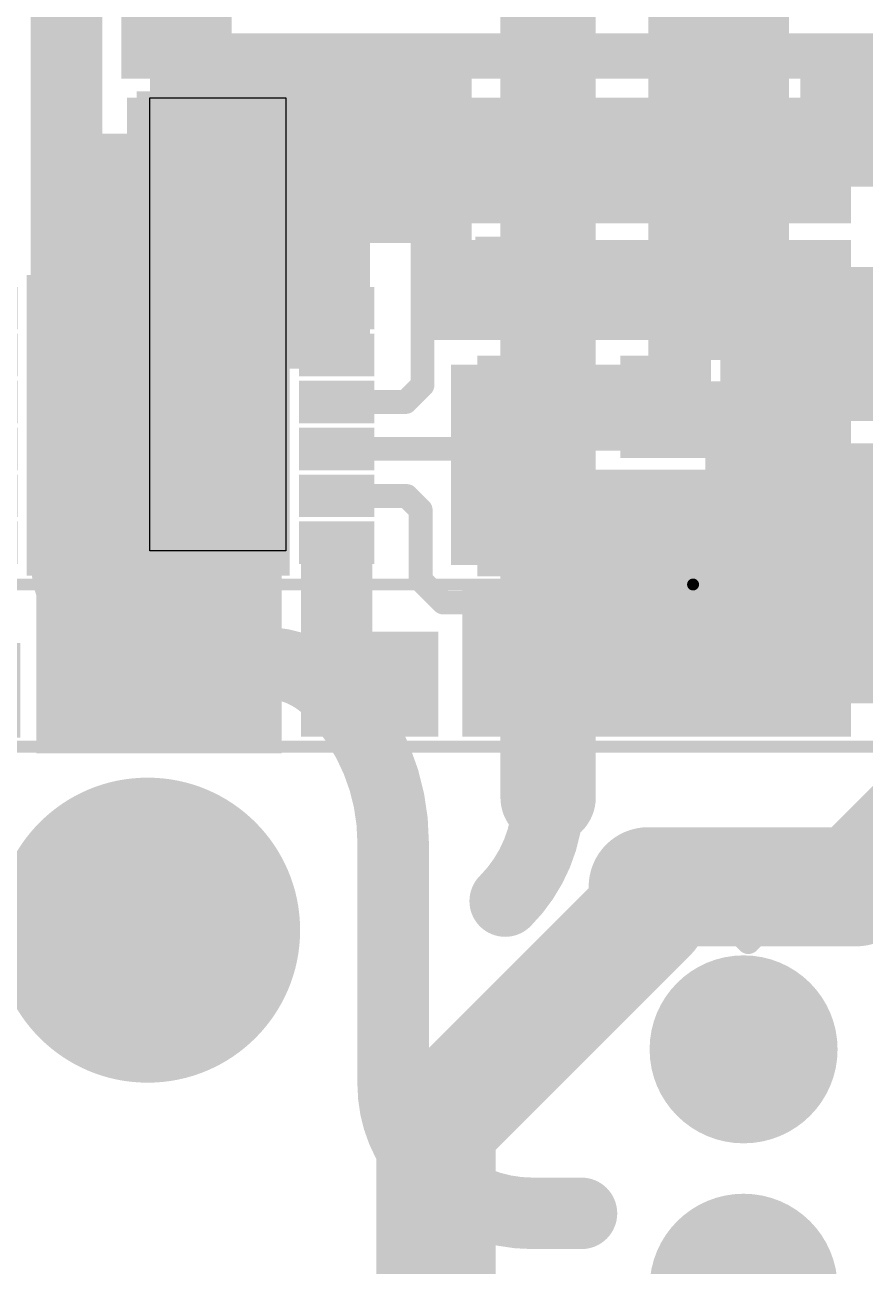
# Model space of a CAD drawing. Header units: millimetres. Extents: x -1.41 to 1.41, y -0.13 to 2.68.
# Drawn here: x -0.792 to -0.439, y 1.676 to 2.197 of the extents above; entities that cross this region are included whole.
import ezdxf

# ---------------------------------------------------------------- set-up
doc = ezdxf.new("R2010")
doc.units = ezdxf.units.MM
doc.header["$MEASUREMENT"] = 0
for name, color, linetype in [('BottomLayer', 5, 'Continuous'), ('BottomPaste', 16, 'Continuous'), ('BottomSolder', 6, 'Continuous'), ('Mechanical2', 216, 'Continuous'), ('MultiLayer', 9, 'Continuous'), ('PadHoleLayer', 156, 'Continuous'), ('TopLayer', 1, 'Continuous'), ('TopOverlay', 2, 'Continuous'), ('TopPaste', 8, 'Continuous'), ('TopSolder', 216, 'Continuous'), ('ViaHoleLayer', 16, 'Continuous')]:
    doc.layers.add(name, color=color, linetype=linetype)

# ---------------------------------------------------------------- blocks, each defined once
blk = doc.blocks.new('RES0603_B_28')
at = {"layer": 'BottomLayer'}
for points in [[(-0.045, -0.0175), (-0.045, 0.0175), (-0.015, 0.0175), (-0.015, -0.0175)], [(0.015, -0.0175), (0.015, 0.0175), (0.045, 0.0175), (0.045, -0.0175)]]:
    blk.add_hatch(color=5, dxfattribs=at).paths.add_polyline_path(points)
at = {"layer": 'BottomPaste'}
for points in [[(-0.045, -0.0175), (-0.045, 0.0175), (-0.015, 0.0175), (-0.015, -0.0175)], [(0.015, -0.0175), (0.015, 0.0175), (0.045, 0.0175), (0.045, -0.0175)]]:
    blk.add_hatch(color=16, dxfattribs=at).paths.add_polyline_path(points)
at = {"layer": 'BottomSolder'}
for points in [[(-0.049, -0.0215), (-0.049, 0.0215), (-0.011, 0.0215), (-0.011, -0.0215)], [(0.011, -0.0215), (0.011, 0.0215), (0.049, 0.0215), (0.049, -0.0215)]]:
    blk.add_hatch(color=6, dxfattribs=at).paths.add_polyline_path(points)
blk = doc.blocks.new('0855115001_43')
at = {"layer": 'BottomLayer'}
h = blk.add_hatch(color=5, dxfattribs=at)
edge = h.paths.add_edge_path()
edge.add_arc((-0.175, 0.075), 0.03543, 0, 360)
h = blk.add_hatch(color=5, dxfattribs=at)
edge = h.paths.add_edge_path()
edge.add_arc((-0.075, 0.075), 0.03543, 0, 360)
at = {"layer": 'BottomSolder'}
h = blk.add_hatch(color=6, dxfattribs=at)
edge = h.paths.add_edge_path()
edge.add_arc((-0.175, 0.075), 0.03943, 0, 360)
h = blk.add_hatch(color=6, dxfattribs=at)
edge = h.paths.add_edge_path()
edge.add_arc((-0.075, 0.075), 0.03943, 0, 360)
h = blk.add_hatch(color=6, dxfattribs=at)
edge = h.paths.add_edge_path()
edge.add_arc((-0.225, -0.175), 0.004, 0, 360)
at = {"layer": 'MultiLayer'}
h = blk.add_hatch(color=9, dxfattribs=at)
edge = h.paths.add_edge_path()
edge.add_arc((-0.175, 0.075), 0.03543, 0, 360)
h = blk.add_hatch(color=9, dxfattribs=at)
edge = h.paths.add_edge_path()
edge.add_arc((-0.075, 0.075), 0.03543, 0, 360)
at = {"layer": 'PadHoleLayer'}
h = blk.add_hatch(color=156, dxfattribs=at)
edge = h.paths.add_edge_path()
edge.add_arc((-0.175, 0.075), 0.01969, 0, 360)
h = blk.add_hatch(color=156, dxfattribs=at)
edge = h.paths.add_edge_path()
edge.add_arc((-0.075, 0.075), 0.01969, 0, 360)
h = blk.add_hatch(color=156, dxfattribs=at)
edge = h.paths.add_edge_path()
edge.add_arc((-0.225, -0.175), 0.06398, 0, 360)
at = {"layer": 'TopLayer'}
h = blk.add_hatch(color=1, dxfattribs=at)
edge = h.paths.add_edge_path()
edge.add_arc((-0.175, 0.075), 0.03543, 0, 360)
h = blk.add_hatch(color=1, dxfattribs=at)
edge = h.paths.add_edge_path()
edge.add_arc((-0.075, 0.075), 0.03543, 0, 360)
at = {"layer": 'TopSolder'}
h = blk.add_hatch(color=216, dxfattribs=at)
edge = h.paths.add_edge_path()
edge.add_arc((-0.175, 0.075), 0.03943, 0, 360)
h = blk.add_hatch(color=216, dxfattribs=at)
edge = h.paths.add_edge_path()
edge.add_arc((-0.075, 0.075), 0.03943, 0, 360)
h = blk.add_hatch(color=216, dxfattribs=at)
edge = h.paths.add_edge_path()
edge.add_arc((-0.225, -0.175), 0.004, 0, 360)
at = {"layer": 'TopOverlay'}
for points, const_width in [([(-0.302, -0.372), (-0.302, 0.225)], 0.005), ([(-0.22, 0.077), (-0.232, 0.089)], 0.01), ([(-0.232, 0.065), (-0.232, 0.089)], 0.01), ([(-0.232, 0.065), (-0.22, 0.077)], 0.01)]:
    blk.add_lwpolyline(points, dxfattribs=dict(at, const_width=const_width))
at = {"layer": 'TopOverlay', "const_width": 0.005}
for points in [[(-0.2345, 0.089, 1), (-0.2295, 0.089, 1)], [(-0.2345, 0.089, 1), (-0.2295, 0.089, 1)], [(-0.2225, 0.077, 1), (-0.2175, 0.077, 1)], [(-0.2225, 0.077, 1), (-0.2175, 0.077, 1)], [(-0.2345, 0.065, 1), (-0.2295, 0.065, 1)], [(-0.2345, 0.065, 1), (-0.2295, 0.065, 1)]]:
    blk.add_lwpolyline(points, format="xyb", close=True, dxfattribs=at)
blk = doc.blocks.new('CAP_0402_B_83')
at = {"layer": 'BottomLayer'}
for points in [[(-0.0095, 0.0125), (-0.0095, -0.0125), (-0.0275, -0.0125), (-0.0275, 0.0125)], [(0.0275, 0.0125), (0.0275, -0.0125), (0.0095, -0.0125), (0.0095, 0.0125)]]:
    blk.add_hatch(color=5, dxfattribs=at).paths.add_polyline_path(points)
at = {"layer": 'BottomPaste'}
for points in [[(-0.0095, 0.0125), (-0.0095, -0.0125), (-0.0275, -0.0125), (-0.0275, 0.0125)], [(0.0275, 0.0125), (0.0275, -0.0125), (0.0095, -0.0125), (0.0095, 0.0125)]]:
    blk.add_hatch(color=16, dxfattribs=at).paths.add_polyline_path(points)
at = {"layer": 'BottomSolder'}
for points in [[(-0.00714, 0.01486), (-0.00714, -0.01486), (-0.02986, -0.01486), (-0.02986, 0.01486)], [(0.02986, 0.01486), (0.02986, -0.01486), (0.00714, -0.01486), (0.00714, 0.01486)]]:
    blk.add_hatch(color=6, dxfattribs=at).paths.add_polyline_path(points)
blk = doc.blocks.new('CAP_0603_B_84')
at = {"layer": 'BottomLayer'}
for points in [[(-0.045, -0.0175), (-0.045, 0.0175), (-0.015, 0.0175), (-0.015, -0.0175)], [(0.015, -0.0175), (0.015, 0.0175), (0.045, 0.0175), (0.045, -0.0175)]]:
    blk.add_hatch(color=5, dxfattribs=at).paths.add_polyline_path(points)
at = {"layer": 'BottomPaste'}
for points in [[(-0.045, -0.0175), (-0.045, 0.0175), (-0.015, 0.0175), (-0.015, -0.0175)], [(0.015, -0.0175), (0.015, 0.0175), (0.045, 0.0175), (0.045, -0.0175)]]:
    blk.add_hatch(color=16, dxfattribs=at).paths.add_polyline_path(points)
at = {"layer": 'BottomSolder'}
for points in [[(-0.04736, -0.01986), (-0.04736, 0.01986), (-0.01264, 0.01986), (-0.01264, -0.01986)], [(0.01264, -0.01986), (0.01264, 0.01986), (0.04736, 0.01986), (0.04736, -0.01986)]]:
    blk.add_hatch(color=6, dxfattribs=at).paths.add_polyline_path(points)
blk = doc.blocks.new('CAP_0603_B_85')
at = {"layer": 'BottomLayer'}
for points in [[(-0.045, -0.0175), (-0.045, 0.0175), (-0.015, 0.0175), (-0.015, -0.0175)], [(0.015, -0.0175), (0.015, 0.0175), (0.045, 0.0175), (0.045, -0.0175)]]:
    blk.add_hatch(color=5, dxfattribs=at).paths.add_polyline_path(points)
at = {"layer": 'BottomPaste'}
for points in [[(-0.045, -0.0175), (-0.045, 0.0175), (-0.015, 0.0175), (-0.015, -0.0175)], [(0.015, -0.0175), (0.015, 0.0175), (0.045, 0.0175), (0.045, -0.0175)]]:
    blk.add_hatch(color=16, dxfattribs=at).paths.add_polyline_path(points)
at = {"layer": 'BottomSolder'}
for points in [[(-0.04736, -0.01986), (-0.04736, 0.01986), (-0.01264, 0.01986), (-0.01264, -0.01986)], [(0.01264, -0.01986), (0.01264, 0.01986), (0.04736, 0.01986), (0.04736, -0.01986)]]:
    blk.add_hatch(color=6, dxfattribs=at).paths.add_polyline_path(points)
blk = doc.blocks.new('CAP_0603_B_86')
at = {"layer": 'BottomLayer'}
for points in [[(-0.045, -0.0175), (-0.045, 0.0175), (-0.015, 0.0175), (-0.015, -0.0175)], [(0.015, -0.0175), (0.015, 0.0175), (0.045, 0.0175), (0.045, -0.0175)]]:
    blk.add_hatch(color=5, dxfattribs=at).paths.add_polyline_path(points)
at = {"layer": 'BottomPaste'}
for points in [[(-0.045, -0.0175), (-0.045, 0.0175), (-0.015, 0.0175), (-0.015, -0.0175)], [(0.015, -0.0175), (0.015, 0.0175), (0.045, 0.0175), (0.045, -0.0175)]]:
    blk.add_hatch(color=16, dxfattribs=at).paths.add_polyline_path(points)
at = {"layer": 'BottomSolder'}
for points in [[(-0.04736, -0.01986), (-0.04736, 0.01986), (-0.01264, 0.01986), (-0.01264, -0.01986)], [(0.01264, -0.01986), (0.01264, 0.01986), (0.04736, 0.01986), (0.04736, -0.01986)]]:
    blk.add_hatch(color=6, dxfattribs=at).paths.add_polyline_path(points)
blk = doc.blocks.new('CAP_0603_B_87')
at = {"layer": 'BottomLayer'}
for points in [[(-0.045, -0.0175), (-0.045, 0.0175), (-0.015, 0.0175), (-0.015, -0.0175)], [(0.015, -0.0175), (0.015, 0.0175), (0.045, 0.0175), (0.045, -0.0175)]]:
    blk.add_hatch(color=5, dxfattribs=at).paths.add_polyline_path(points)
at = {"layer": 'BottomPaste'}
for points in [[(-0.045, -0.0175), (-0.045, 0.0175), (-0.015, 0.0175), (-0.015, -0.0175)], [(0.015, -0.0175), (0.015, 0.0175), (0.045, 0.0175), (0.045, -0.0175)]]:
    blk.add_hatch(color=16, dxfattribs=at).paths.add_polyline_path(points)
at = {"layer": 'BottomSolder'}
for points in [[(-0.04736, -0.01986), (-0.04736, 0.01986), (-0.01264, 0.01986), (-0.01264, -0.01986)], [(0.01264, -0.01986), (0.01264, 0.01986), (0.04736, 0.01986), (0.04736, -0.01986)]]:
    blk.add_hatch(color=6, dxfattribs=at).paths.add_polyline_path(points)
blk = doc.blocks.new('CAP_0603_B_106')
at = {"layer": 'BottomLayer'}
for points in [[(-0.045, -0.0175), (-0.045, 0.0175), (-0.015, 0.0175), (-0.015, -0.0175)], [(0.015, -0.0175), (0.015, 0.0175), (0.045, 0.0175), (0.045, -0.0175)]]:
    blk.add_hatch(color=5, dxfattribs=at).paths.add_polyline_path(points)
at = {"layer": 'BottomPaste'}
for points in [[(-0.045, -0.0175), (-0.045, 0.0175), (-0.015, 0.0175), (-0.015, -0.0175)], [(0.015, -0.0175), (0.015, 0.0175), (0.045, 0.0175), (0.045, -0.0175)]]:
    blk.add_hatch(color=16, dxfattribs=at).paths.add_polyline_path(points)
at = {"layer": 'BottomSolder'}
for points in [[(-0.04736, -0.01986), (-0.04736, 0.01986), (-0.01264, 0.01986), (-0.01264, -0.01986)], [(0.01264, -0.01986), (0.01264, 0.01986), (0.04736, 0.01986), (0.04736, -0.01986)]]:
    blk.add_hatch(color=6, dxfattribs=at).paths.add_polyline_path(points)
blk = doc.blocks.new('RES0603_B_148')
at = {"layer": 'BottomLayer'}
for points in [[(-0.045, -0.0175), (-0.045, 0.0175), (-0.015, 0.0175), (-0.015, -0.0175)], [(0.015, -0.0175), (0.015, 0.0175), (0.045, 0.0175), (0.045, -0.0175)]]:
    blk.add_hatch(color=5, dxfattribs=at).paths.add_polyline_path(points)
at = {"layer": 'BottomPaste'}
for points in [[(-0.045, -0.0175), (-0.045, 0.0175), (-0.015, 0.0175), (-0.015, -0.0175)], [(0.015, -0.0175), (0.015, 0.0175), (0.045, 0.0175), (0.045, -0.0175)]]:
    blk.add_hatch(color=16, dxfattribs=at).paths.add_polyline_path(points)
at = {"layer": 'BottomSolder'}
for points in [[(-0.049, -0.0215), (-0.049, 0.0215), (-0.011, 0.0215), (-0.011, -0.0215)], [(0.011, -0.0215), (0.011, 0.0215), (0.049, 0.0215), (0.049, -0.0215)]]:
    blk.add_hatch(color=6, dxfattribs=at).paths.add_polyline_path(points)
blk = doc.blocks.new('RES0603_B_149')
at = {"layer": 'BottomLayer'}
for points in [[(-0.045, -0.0175), (-0.045, 0.0175), (-0.015, 0.0175), (-0.015, -0.0175)], [(0.015, -0.0175), (0.015, 0.0175), (0.045, 0.0175), (0.045, -0.0175)]]:
    blk.add_hatch(color=5, dxfattribs=at).paths.add_polyline_path(points)
at = {"layer": 'BottomPaste'}
for points in [[(-0.045, -0.0175), (-0.045, 0.0175), (-0.015, 0.0175), (-0.015, -0.0175)], [(0.015, -0.0175), (0.015, 0.0175), (0.045, 0.0175), (0.045, -0.0175)]]:
    blk.add_hatch(color=16, dxfattribs=at).paths.add_polyline_path(points)
at = {"layer": 'BottomSolder'}
for points in [[(-0.049, -0.0215), (-0.049, 0.0215), (-0.011, 0.0215), (-0.011, -0.0215)], [(0.011, -0.0215), (0.011, 0.0215), (0.049, 0.0215), (0.049, -0.0215)]]:
    blk.add_hatch(color=6, dxfattribs=at).paths.add_polyline_path(points)
blk = doc.blocks.new('750314597_159')
at = {"layer": 'TopLayer'}
for points in [[(-0.25512, 0.12146), (-0.20394, 0.12146), (-0.20394, 0.07539), (-0.25512, 0.07539)], [(0.20394, 0.12146), (0.25512, 0.12146), (0.25512, 0.07539), (0.20394, 0.07539)], [(-0.25512, 0.02303), (-0.20394, 0.02303), (-0.20394, -0.02303), (-0.25512, -0.02303)], [(0.20394, 0.02303), (0.25512, 0.02303), (0.25512, -0.02303), (0.20394, -0.02303)], [(-0.25512, -0.07539), (-0.20394, -0.07539), (-0.20394, -0.12146), (-0.25512, -0.12146)], [(0.20394, -0.07539), (0.25512, -0.07539), (0.25512, -0.12146), (0.20394, -0.12146)]]:
    blk.add_hatch(color=1, dxfattribs=at).paths.add_polyline_path(points)
at = {"layer": 'TopPaste'}
for points in [[(-0.25512, 0.12146), (-0.20394, 0.12146), (-0.20394, 0.07539), (-0.25512, 0.07539)], [(0.20394, 0.12146), (0.25512, 0.12146), (0.25512, 0.07539), (0.20394, 0.07539)], [(-0.25512, 0.02303), (-0.20394, 0.02303), (-0.20394, -0.02303), (-0.25512, -0.02303)], [(0.20394, 0.02303), (0.25512, 0.02303), (0.25512, -0.02303), (0.20394, -0.02303)], [(-0.25512, -0.07539), (-0.20394, -0.07539), (-0.20394, -0.12146), (-0.25512, -0.12146)], [(0.20394, -0.07539), (0.25512, -0.07539), (0.25512, -0.12146), (0.20394, -0.12146)]]:
    blk.add_hatch(color=8, dxfattribs=at).paths.add_polyline_path(points)
at = {"layer": 'TopSolder'}
for points in [[(-0.25912, 0.12546), (-0.19994, 0.12546), (-0.19994, 0.07139), (-0.25912, 0.07139)], [(0.19994, 0.12546), (0.25912, 0.12546), (0.25912, 0.07139), (0.19994, 0.07139)], [(-0.25912, 0.02703), (-0.19994, 0.02703), (-0.19994, -0.02703), (-0.25912, -0.02703)], [(0.19994, 0.02703), (0.25912, 0.02703), (0.25912, -0.02703), (0.19994, -0.02703)], [(-0.25912, -0.07139), (-0.19994, -0.07139), (-0.19994, -0.12546), (-0.25912, -0.12546)], [(0.19994, -0.07139), (0.25912, -0.07139), (0.25912, -0.12546), (0.19994, -0.12546)]]:
    blk.add_hatch(color=216, dxfattribs=at).paths.add_polyline_path(points)
at = {"layer": 'TopOverlay', "const_width": 0.005}
for points in [[(0.163, 0.194), (-0.155, 0.194)], [(0.163, -0.194), (-0.155, -0.194)]]:
    blk.add_lwpolyline(points, dxfattribs=at)
at = {"layer": 'TopOverlay'}
for points, const_width in [([(-0.15625, 0.194, 1), (-0.15375, 0.194, 1)], 0.0025), ([(0.16175, 0.194, 1), (0.16425, 0.194, 1)], 0.0025), ([(0.228, 0.138, 1), (0.218, 0.138, 1)], 0.01), ([(0.2155, 0.138, 1), (0.2205, 0.138, 1)], 0.005), ([(0.2255, 0.138, 1), (0.2305, 0.138, 1)], 0.005), ([(-0.15625, -0.194, 1), (-0.15375, -0.194, 1)], 0.0025), ([(0.16175, -0.194, 1), (0.16425, -0.194, 1)], 0.0025)]:
    blk.add_lwpolyline(points, format="xyb", close=True, dxfattribs=dict(at, const_width=const_width))
blk = doc.blocks.new('LM5160ADNTR_B_160')
at = {"layer": 'BottomLayer'}
for points in [[(-0.05118, 0.05906), (0.05118, 0.05906), (0.05118, -0.05906), (-0.05118, -0.05906)], [(-0.08661, 0.05413), (-0.06299, 0.05413), (-0.06299, 0.04429), (-0.08661, 0.04429)], [(0.06299, 0.05413), (0.08661, 0.05413), (0.08661, 0.04429), (0.06299, 0.04429)], [(-0.08661, 0.03445), (-0.06299, 0.03445), (-0.06299, 0.02461), (-0.08661, 0.02461)], [(0.06299, 0.03445), (0.08661, 0.03445), (0.08661, 0.02461), (0.06299, 0.02461)], [(-0.08661, 0.01476), (-0.06299, 0.01476), (-0.06299, 0.00492), (-0.08661, 0.00492)], [(0.06299, 0.01476), (0.08661, 0.01476), (0.08661, 0.00492), (0.06299, 0.00492)], [(-0.08661, -0.00492), (-0.06299, -0.00492), (-0.06299, -0.01476), (-0.08661, -0.01476)], [(0.06299, -0.00492), (0.08661, -0.00492), (0.08661, -0.01476), (0.06299, -0.01476)], [(-0.08661, -0.02461), (-0.06299, -0.02461), (-0.06299, -0.03445), (-0.08661, -0.03445)], [(0.06299, -0.02461), (0.08661, -0.02461), (0.08661, -0.03445), (0.06299, -0.03445)], [(-0.08661, -0.04429), (-0.06299, -0.04429), (-0.06299, -0.05413), (-0.08661, -0.05413)], [(0.06299, -0.04429), (0.08661, -0.04429), (0.08661, -0.05413), (0.06299, -0.05413)]]:
    blk.add_hatch(color=5, dxfattribs=at).paths.add_polyline_path(points)
at = {"layer": 'BottomPaste'}
for points in [[(-0.05118, 0.05906), (0.05118, 0.05906), (0.05118, -0.05906), (-0.05118, -0.05906)], [(-0.08661, 0.05413), (-0.06299, 0.05413), (-0.06299, 0.04429), (-0.08661, 0.04429)], [(0.06299, 0.05413), (0.08661, 0.05413), (0.08661, 0.04429), (0.06299, 0.04429)], [(-0.08661, 0.03445), (-0.06299, 0.03445), (-0.06299, 0.02461), (-0.08661, 0.02461)], [(0.06299, 0.03445), (0.08661, 0.03445), (0.08661, 0.02461), (0.06299, 0.02461)], [(-0.08661, 0.01476), (-0.06299, 0.01476), (-0.06299, 0.00492), (-0.08661, 0.00492)], [(0.06299, 0.01476), (0.08661, 0.01476), (0.08661, 0.00492), (0.06299, 0.00492)], [(-0.08661, -0.00492), (-0.06299, -0.00492), (-0.06299, -0.01476), (-0.08661, -0.01476)], [(0.06299, -0.00492), (0.08661, -0.00492), (0.08661, -0.01476), (0.06299, -0.01476)], [(-0.08661, -0.02461), (-0.06299, -0.02461), (-0.06299, -0.03445), (-0.08661, -0.03445)], [(0.06299, -0.02461), (0.08661, -0.02461), (0.08661, -0.03445), (0.06299, -0.03445)], [(-0.08661, -0.04429), (-0.06299, -0.04429), (-0.06299, -0.05413), (-0.08661, -0.05413)], [(0.06299, -0.04429), (0.08661, -0.04429), (0.08661, -0.05413), (0.06299, -0.05413)]]:
    blk.add_hatch(color=16, dxfattribs=at).paths.add_polyline_path(points)
at = {"layer": 'BottomSolder'}
for points in [[(-0.05518, 0.06306), (0.05518, 0.06306), (0.05518, -0.06306), (-0.05518, -0.06306)], [(-0.09061, 0.05813), (-0.05899, 0.05813), (-0.05899, 0.04029), (-0.09061, 0.04029)], [(0.05899, 0.05813), (0.09061, 0.05813), (0.09061, 0.04029), (0.05899, 0.04029)], [(-0.09061, 0.03845), (-0.05899, 0.03845), (-0.05899, 0.02061), (-0.09061, 0.02061)], [(0.05899, 0.03845), (0.09061, 0.03845), (0.09061, 0.02061), (0.05899, 0.02061)], [(-0.09061, 0.01876), (-0.05899, 0.01876), (-0.05899, 0.00092), (-0.09061, 0.00092)], [(0.05899, 0.01876), (0.09061, 0.01876), (0.09061, 0.00092), (0.05899, 0.00092)], [(-0.09061, -0.00092), (-0.05899, -0.00092), (-0.05899, -0.01876), (-0.09061, -0.01876)], [(0.05899, -0.00092), (0.09061, -0.00092), (0.09061, -0.01876), (0.05899, -0.01876)], [(-0.09061, -0.02061), (-0.05899, -0.02061), (-0.05899, -0.03845), (-0.09061, -0.03845)], [(0.05899, -0.02061), (0.09061, -0.02061), (0.09061, -0.03845), (0.05899, -0.03845)], [(-0.09061, -0.04029), (-0.05899, -0.04029), (-0.05899, -0.05813), (-0.09061, -0.05813)], [(0.05899, -0.04029), (0.09061, -0.04029), (0.09061, -0.05813), (0.05899, -0.05813)]]:
    blk.add_hatch(color=6, dxfattribs=at).paths.add_polyline_path(points)

msp = doc.modelspace()

# ---------------------------------------------------------------- hatches: boundary and pattern name
at = {"layer": 'BottomLayer'}
for points in [[(-0.751, 2.179), (-0.70471, 2.179), (-0.70471, 2.352), (-0.751, 2.352)], [(-0.751, 2.174), (-0.356, 2.174), (-0.356, 2.193), (-0.751, 2.193)], [(-0.74871, 2.11337), (-0.445, 2.11337), (-0.445, 2.166), (-0.74871, 2.166)], [(-0.78671, 2.05237), (-0.64671, 2.05237), (-0.64671, 2.151), (-0.78671, 2.151)], [(-0.62971, 2.06437), (-0.445, 2.06437), (-0.445, 2.10637), (-0.62971, 2.10637)], [(-0.49971, 1.898), (-0.445, 1.898), (-0.445, 2.08237), (-0.49971, 2.08237)], [(-0.61271, 1.97), (-0.567, 1.97), (-0.567, 2.054), (-0.61271, 2.054)], [(-0.556, 2.018), (-0.508, 2.018), (-0.508, 2.054), (-0.556, 2.054)], [(-0.55271, 1.898), (-0.454, 1.898), (-0.454, 2.01), (-0.55271, 2.01)], [(-0.78671, 1.891), (-0.68371, 1.891), (-0.68371, 1.98737), (-0.78671, 1.98737)], [(-0.67571, 1.898), (-0.64571, 1.898), (-0.64571, 1.98537), (-0.67571, 1.98537)], [(-0.608, 1.898), (-0.565, 1.898), (-0.565, 1.961), (-0.608, 1.961)], [(-0.661, 1.898), (-0.618, 1.898), (-0.618, 1.942), (-0.661, 1.942)]]:
    msp.add_hatch(color=5, dxfattribs=at).paths.add_polyline_path(points)
h = msp.add_hatch(color=5, dxfattribs=at)
edge = h.paths.add_edge_path()
edge.add_arc((-0.774, 2.177), 0.01181, 0, 360)
h = msp.add_hatch(color=5, dxfattribs=at)
edge = h.paths.add_edge_path()
edge.add_arc((-0.61719, 2.153), 0.01181, 0, 360)
h = msp.add_hatch(color=5, dxfattribs=at)
edge = h.paths.add_edge_path()
edge.add_arc((-0.696, 2.14697), 0.01181, 0, 360)
h = msp.add_hatch(color=5, dxfattribs=at)
edge = h.paths.add_edge_path()
edge.add_arc((-0.61719, 2.1276), 0.01181, 0, 360)
h = msp.add_hatch(color=5, dxfattribs=at)
edge = h.paths.add_edge_path()
edge.add_arc((-0.72469, 2.1204), 0.01181, 0, 360)
h = msp.add_hatch(color=5, dxfattribs=at)
edge = h.paths.add_edge_path()
edge.add_arc((-0.696, 2.1204), 0.01181, 0, 360)
h = msp.add_hatch(color=5, dxfattribs=at)
edge = h.paths.add_edge_path()
edge.add_arc((-0.72469, 2.09384), 0.01181, 0, 360)
h = msp.add_hatch(color=5, dxfattribs=at)
edge = h.paths.add_edge_path()
edge.add_arc((-0.696, 2.09384), 0.01181, 0, 360)
h = msp.add_hatch(color=5, dxfattribs=at)
edge = h.paths.add_edge_path()
edge.add_arc((-0.616, 2.083), 0.01181, 0, 360)
h = msp.add_hatch(color=5, dxfattribs=at)
edge = h.paths.add_edge_path()
edge.add_arc((-0.72469, 2.06727), 0.01181, 0, 360)
h = msp.add_hatch(color=5, dxfattribs=at)
edge = h.paths.add_edge_path()
edge.add_arc((-0.696, 2.06727), 0.01181, 0, 360)
h = msp.add_hatch(color=5, dxfattribs=at)
edge = h.paths.add_edge_path()
edge.add_arc((-0.72469, 2.0407), 0.01181, 0, 360)
h = msp.add_hatch(color=5, dxfattribs=at)
edge = h.paths.add_edge_path()
edge.add_arc((-0.696, 2.0407), 0.01181, 0, 360)
h = msp.add_hatch(color=5, dxfattribs=at)
edge = h.paths.add_edge_path()
edge.add_arc((-0.525, 2.034), 0.01181, 0, 360)
h = msp.add_hatch(color=5, dxfattribs=at)
edge = h.paths.add_edge_path()
edge.add_arc((-0.487, 2.034), 0.01181, 0, 360)
h = msp.add_hatch(color=5, dxfattribs=at)
edge = h.paths.add_edge_path()
edge.add_arc((-0.72469, 2.01413), 0.01181, 0, 360)
h = msp.add_hatch(color=5, dxfattribs=at)
edge = h.paths.add_edge_path()
edge.add_arc((-0.696, 2.01413), 0.01181, 0, 360)
h = msp.add_hatch(color=5, dxfattribs=at)
edge = h.paths.add_edge_path()
edge.add_arc((-0.487, 2.007), 0.01181, 0, 360)
h = msp.add_hatch(color=5, dxfattribs=at)
edge = h.paths.add_edge_path()
edge.add_arc((-0.459, 2.007), 0.01181, 0, 360)
h = msp.add_hatch(color=5, dxfattribs=at)
edge = h.paths.add_edge_path()
edge.add_arc((-0.72469, 1.98781), 0.01181, 0, 360)
h = msp.add_hatch(color=5, dxfattribs=at)
edge = h.paths.add_edge_path()
edge.add_arc((-0.696, 1.98757), 0.01181, 0, 360)
h = msp.add_hatch(color=5, dxfattribs=at)
edge = h.paths.add_edge_path()
edge.add_arc((-0.487, 1.98), 0.01181, 0, 360)
h = msp.add_hatch(color=5, dxfattribs=at)
edge = h.paths.add_edge_path()
edge.add_arc((-0.459, 1.98), 0.01181, 0, 360)
h = msp.add_hatch(color=5, dxfattribs=at)
edge = h.paths.add_edge_path()
edge.add_arc((-0.487, 1.953), 0.01181, 0, 360)
h = msp.add_hatch(color=5, dxfattribs=at)
edge = h.paths.add_edge_path()
edge.add_arc((-0.459, 1.953), 0.01181, 0, 360)
h = msp.add_hatch(color=5, dxfattribs=at)
edge = h.paths.add_edge_path()
edge.add_arc((-0.487, 1.926), 0.01181, 0, 360)
h = msp.add_hatch(color=5, dxfattribs=at)
edge = h.paths.add_edge_path()
edge.add_arc((-0.459, 1.926), 0.01181, 0, 360)
h = msp.add_hatch(color=5, dxfattribs=at)
edge = h.paths.add_edge_path()
edge.add_arc((-0.53, 1.835), 0.01181, 0, 360)
h = msp.add_hatch(color=5, dxfattribs=at)
edge = h.paths.add_edge_path()
edge.add_arc((-0.59, 1.829), 0.01181, 0, 360)
h = msp.add_hatch(color=5, dxfattribs=at)
edge = h.paths.add_edge_path()
edge.add_arc((-0.558, 1.698), 0.01181, 0, 360)
at = {"layer": 'BottomSolder'}
h = msp.add_hatch(color=6, dxfattribs=at)
edge = h.paths.add_edge_path()
edge.add_arc((-0.774, 2.177), 0.00591, 0, 360)
h = msp.add_hatch(color=6, dxfattribs=at)
edge = h.paths.add_edge_path()
edge.add_arc((-0.61719, 2.153), 0.00591, 0, 360)
h = msp.add_hatch(color=6, dxfattribs=at)
edge = h.paths.add_edge_path()
edge.add_arc((-0.696, 2.14697), 0.00591, 0, 360)
h = msp.add_hatch(color=6, dxfattribs=at)
edge = h.paths.add_edge_path()
edge.add_arc((-0.61719, 2.1276), 0.00591, 0, 360)
h = msp.add_hatch(color=6, dxfattribs=at)
edge = h.paths.add_edge_path()
edge.add_arc((-0.72469, 2.1204), 0.00591, 0, 360)
h = msp.add_hatch(color=6, dxfattribs=at)
edge = h.paths.add_edge_path()
edge.add_arc((-0.696, 2.1204), 0.00591, 0, 360)
h = msp.add_hatch(color=6, dxfattribs=at)
edge = h.paths.add_edge_path()
edge.add_arc((-0.72469, 2.09384), 0.00591, 0, 360)
h = msp.add_hatch(color=6, dxfattribs=at)
edge = h.paths.add_edge_path()
edge.add_arc((-0.696, 2.09384), 0.00591, 0, 360)
h = msp.add_hatch(color=6, dxfattribs=at)
edge = h.paths.add_edge_path()
edge.add_arc((-0.616, 2.083), 0.00591, 0, 360)
h = msp.add_hatch(color=6, dxfattribs=at)
edge = h.paths.add_edge_path()
edge.add_arc((-0.72469, 2.06727), 0.00591, 0, 360)
h = msp.add_hatch(color=6, dxfattribs=at)
edge = h.paths.add_edge_path()
edge.add_arc((-0.696, 2.06727), 0.00591, 0, 360)
h = msp.add_hatch(color=6, dxfattribs=at)
edge = h.paths.add_edge_path()
edge.add_arc((-0.72469, 2.0407), 0.00591, 0, 360)
h = msp.add_hatch(color=6, dxfattribs=at)
edge = h.paths.add_edge_path()
edge.add_arc((-0.696, 2.0407), 0.00591, 0, 360)
h = msp.add_hatch(color=6, dxfattribs=at)
edge = h.paths.add_edge_path()
edge.add_arc((-0.525, 2.034), 0.00591, 0, 360)
h = msp.add_hatch(color=6, dxfattribs=at)
edge = h.paths.add_edge_path()
edge.add_arc((-0.487, 2.034), 0.00591, 0, 360)
h = msp.add_hatch(color=6, dxfattribs=at)
edge = h.paths.add_edge_path()
edge.add_arc((-0.72469, 2.01413), 0.00591, 0, 360)
h = msp.add_hatch(color=6, dxfattribs=at)
edge = h.paths.add_edge_path()
edge.add_arc((-0.696, 2.01413), 0.00591, 0, 360)
h = msp.add_hatch(color=6, dxfattribs=at)
edge = h.paths.add_edge_path()
edge.add_arc((-0.487, 2.007), 0.00591, 0, 360)
h = msp.add_hatch(color=6, dxfattribs=at)
edge = h.paths.add_edge_path()
edge.add_arc((-0.459, 2.007), 0.00591, 0, 360)
h = msp.add_hatch(color=6, dxfattribs=at)
edge = h.paths.add_edge_path()
edge.add_arc((-0.72469, 1.98781), 0.00591, 0, 360)
h = msp.add_hatch(color=6, dxfattribs=at)
edge = h.paths.add_edge_path()
edge.add_arc((-0.696, 1.98757), 0.00591, 0, 360)
h = msp.add_hatch(color=6, dxfattribs=at)
edge = h.paths.add_edge_path()
edge.add_arc((-0.487, 1.98), 0.00591, 0, 360)
h = msp.add_hatch(color=6, dxfattribs=at)
edge = h.paths.add_edge_path()
edge.add_arc((-0.459, 1.98), 0.00591, 0, 360)
h = msp.add_hatch(color=6, dxfattribs=at)
edge = h.paths.add_edge_path()
edge.add_arc((-0.487, 1.953), 0.00591, 0, 360)
h = msp.add_hatch(color=6, dxfattribs=at)
edge = h.paths.add_edge_path()
edge.add_arc((-0.459, 1.953), 0.00591, 0, 360)
h = msp.add_hatch(color=6, dxfattribs=at)
edge = h.paths.add_edge_path()
edge.add_arc((-0.487, 1.926), 0.00591, 0, 360)
h = msp.add_hatch(color=6, dxfattribs=at)
edge = h.paths.add_edge_path()
edge.add_arc((-0.459, 1.926), 0.00591, 0, 360)
h = msp.add_hatch(color=6, dxfattribs=at)
edge = h.paths.add_edge_path()
edge.add_arc((-0.53, 1.835), 0.00591, 0, 360)
h = msp.add_hatch(color=6, dxfattribs=at)
edge = h.paths.add_edge_path()
edge.add_arc((-0.59, 1.829), 0.00591, 0, 360)
h = msp.add_hatch(color=6, dxfattribs=at)
edge = h.paths.add_edge_path()
edge.add_arc((-0.558, 1.698), 0.00591, 0, 360)
at = {"layer": 'TopLayer'}
for points in [[(-0.53, 2.056), (-0.471, 2.056), (-0.471, 2.303), (-0.53, 2.303)], [(-0.739, 2.105), (-0.604, 2.105), (-0.604, 2.181), (-0.739, 2.181)], [(-0.53, 2.056), (-0.411, 2.056), (-0.411, 2.095), (-0.53, 2.095)], [(-0.506, 2.012), (-0.472, 2.012), (-0.472, 2.047), (-0.506, 2.047)], [(-0.506, 1.912), (-0.432, 1.912), (-0.432, 2.021), (-0.506, 2.021)]]:
    msp.add_hatch(color=1, dxfattribs=at).paths.add_polyline_path(points)
h = msp.add_hatch(color=1, dxfattribs=at)
edge = h.paths.add_edge_path()
edge.add_arc((-0.774, 2.177), 0.01181, 0, 360)
h = msp.add_hatch(color=1, dxfattribs=at)
edge = h.paths.add_edge_path()
edge.add_arc((-0.61719, 2.153), 0.01181, 0, 360)
h = msp.add_hatch(color=1, dxfattribs=at)
edge = h.paths.add_edge_path()
edge.add_arc((-0.696, 2.14697), 0.01181, 0, 360)
h = msp.add_hatch(color=1, dxfattribs=at)
edge = h.paths.add_edge_path()
edge.add_arc((-0.61719, 2.1276), 0.01181, 0, 360)
h = msp.add_hatch(color=1, dxfattribs=at)
edge = h.paths.add_edge_path()
edge.add_arc((-0.72469, 2.1204), 0.01181, 0, 360)
h = msp.add_hatch(color=1, dxfattribs=at)
edge = h.paths.add_edge_path()
edge.add_arc((-0.696, 2.1204), 0.01181, 0, 360)
h = msp.add_hatch(color=1, dxfattribs=at)
edge = h.paths.add_edge_path()
edge.add_arc((-0.72469, 2.09384), 0.01181, 0, 360)
h = msp.add_hatch(color=1, dxfattribs=at)
edge = h.paths.add_edge_path()
edge.add_arc((-0.696, 2.09384), 0.01181, 0, 360)
h = msp.add_hatch(color=1, dxfattribs=at)
edge = h.paths.add_edge_path()
edge.add_arc((-0.616, 2.083), 0.01181, 0, 360)
h = msp.add_hatch(color=1, dxfattribs=at)
edge = h.paths.add_edge_path()
edge.add_arc((-0.72469, 2.06727), 0.01181, 0, 360)
h = msp.add_hatch(color=1, dxfattribs=at)
edge = h.paths.add_edge_path()
edge.add_arc((-0.696, 2.06727), 0.01181, 0, 360)
h = msp.add_hatch(color=1, dxfattribs=at)
edge = h.paths.add_edge_path()
edge.add_arc((-0.72469, 2.0407), 0.01181, 0, 360)
h = msp.add_hatch(color=1, dxfattribs=at)
edge = h.paths.add_edge_path()
edge.add_arc((-0.696, 2.0407), 0.01181, 0, 360)
h = msp.add_hatch(color=1, dxfattribs=at)
edge = h.paths.add_edge_path()
edge.add_arc((-0.525, 2.034), 0.01181, 0, 360)
h = msp.add_hatch(color=1, dxfattribs=at)
edge = h.paths.add_edge_path()
edge.add_arc((-0.487, 2.034), 0.01181, 0, 360)
h = msp.add_hatch(color=1, dxfattribs=at)
edge = h.paths.add_edge_path()
edge.add_arc((-0.72469, 2.01413), 0.01181, 0, 360)
h = msp.add_hatch(color=1, dxfattribs=at)
edge = h.paths.add_edge_path()
edge.add_arc((-0.696, 2.01413), 0.01181, 0, 360)
h = msp.add_hatch(color=1, dxfattribs=at)
edge = h.paths.add_edge_path()
edge.add_arc((-0.487, 2.007), 0.01181, 0, 360)
h = msp.add_hatch(color=1, dxfattribs=at)
edge = h.paths.add_edge_path()
edge.add_arc((-0.459, 2.007), 0.01181, 0, 360)
h = msp.add_hatch(color=1, dxfattribs=at)
edge = h.paths.add_edge_path()
edge.add_arc((-0.72469, 1.98781), 0.01181, 0, 360)
h = msp.add_hatch(color=1, dxfattribs=at)
edge = h.paths.add_edge_path()
edge.add_arc((-0.696, 1.98757), 0.01181, 0, 360)
h = msp.add_hatch(color=1, dxfattribs=at)
edge = h.paths.add_edge_path()
edge.add_arc((-0.487, 1.98), 0.01181, 0, 360)
h = msp.add_hatch(color=1, dxfattribs=at)
edge = h.paths.add_edge_path()
edge.add_arc((-0.459, 1.98), 0.01181, 0, 360)
h = msp.add_hatch(color=1, dxfattribs=at)
edge = h.paths.add_edge_path()
edge.add_arc((-0.487, 1.953), 0.01181, 0, 360)
h = msp.add_hatch(color=1, dxfattribs=at)
edge = h.paths.add_edge_path()
edge.add_arc((-0.459, 1.953), 0.01181, 0, 360)
h = msp.add_hatch(color=1, dxfattribs=at)
edge = h.paths.add_edge_path()
edge.add_arc((-0.487, 1.926), 0.01181, 0, 360)
h = msp.add_hatch(color=1, dxfattribs=at)
edge = h.paths.add_edge_path()
edge.add_arc((-0.459, 1.926), 0.01181, 0, 360)
h = msp.add_hatch(color=1, dxfattribs=at)
edge = h.paths.add_edge_path()
edge.add_arc((-0.53, 1.835), 0.01181, 0, 360)
h = msp.add_hatch(color=1, dxfattribs=at)
edge = h.paths.add_edge_path()
edge.add_arc((-0.59, 1.829), 0.01181, 0, 360)
h = msp.add_hatch(color=1, dxfattribs=at)
edge = h.paths.add_edge_path()
edge.add_arc((-0.558, 1.698), 0.01181, 0, 360)
at = {"layer": 'TopSolder'}
h = msp.add_hatch(color=216, dxfattribs=at)
edge = h.paths.add_edge_path()
edge.add_arc((-0.774, 2.177), 0.00591, 0, 360)
h = msp.add_hatch(color=216, dxfattribs=at)
edge = h.paths.add_edge_path()
edge.add_arc((-0.61719, 2.153), 0.00591, 0, 360)
h = msp.add_hatch(color=216, dxfattribs=at)
edge = h.paths.add_edge_path()
edge.add_arc((-0.696, 2.14697), 0.00591, 0, 360)
h = msp.add_hatch(color=216, dxfattribs=at)
edge = h.paths.add_edge_path()
edge.add_arc((-0.61719, 2.1276), 0.00591, 0, 360)
h = msp.add_hatch(color=216, dxfattribs=at)
edge = h.paths.add_edge_path()
edge.add_arc((-0.72469, 2.1204), 0.00591, 0, 360)
h = msp.add_hatch(color=216, dxfattribs=at)
edge = h.paths.add_edge_path()
edge.add_arc((-0.696, 2.1204), 0.00591, 0, 360)
h = msp.add_hatch(color=216, dxfattribs=at)
edge = h.paths.add_edge_path()
edge.add_arc((-0.72469, 2.09384), 0.00591, 0, 360)
h = msp.add_hatch(color=216, dxfattribs=at)
edge = h.paths.add_edge_path()
edge.add_arc((-0.696, 2.09384), 0.00591, 0, 360)
h = msp.add_hatch(color=216, dxfattribs=at)
edge = h.paths.add_edge_path()
edge.add_arc((-0.616, 2.083), 0.00591, 0, 360)
h = msp.add_hatch(color=216, dxfattribs=at)
edge = h.paths.add_edge_path()
edge.add_arc((-0.72469, 2.06727), 0.00591, 0, 360)
h = msp.add_hatch(color=216, dxfattribs=at)
edge = h.paths.add_edge_path()
edge.add_arc((-0.696, 2.06727), 0.00591, 0, 360)
h = msp.add_hatch(color=216, dxfattribs=at)
edge = h.paths.add_edge_path()
edge.add_arc((-0.72469, 2.0407), 0.00591, 0, 360)
h = msp.add_hatch(color=216, dxfattribs=at)
edge = h.paths.add_edge_path()
edge.add_arc((-0.696, 2.0407), 0.00591, 0, 360)
h = msp.add_hatch(color=216, dxfattribs=at)
edge = h.paths.add_edge_path()
edge.add_arc((-0.525, 2.034), 0.00591, 0, 360)
h = msp.add_hatch(color=216, dxfattribs=at)
edge = h.paths.add_edge_path()
edge.add_arc((-0.487, 2.034), 0.00591, 0, 360)
h = msp.add_hatch(color=216, dxfattribs=at)
edge = h.paths.add_edge_path()
edge.add_arc((-0.72469, 2.01413), 0.00591, 0, 360)
h = msp.add_hatch(color=216, dxfattribs=at)
edge = h.paths.add_edge_path()
edge.add_arc((-0.696, 2.01413), 0.00591, 0, 360)
h = msp.add_hatch(color=216, dxfattribs=at)
edge = h.paths.add_edge_path()
edge.add_arc((-0.487, 2.007), 0.00591, 0, 360)
h = msp.add_hatch(color=216, dxfattribs=at)
edge = h.paths.add_edge_path()
edge.add_arc((-0.459, 2.007), 0.00591, 0, 360)
h = msp.add_hatch(color=216, dxfattribs=at)
edge = h.paths.add_edge_path()
edge.add_arc((-0.72469, 1.98781), 0.00591, 0, 360)
h = msp.add_hatch(color=216, dxfattribs=at)
edge = h.paths.add_edge_path()
edge.add_arc((-0.696, 1.98757), 0.00591, 0, 360)
h = msp.add_hatch(color=216, dxfattribs=at)
edge = h.paths.add_edge_path()
edge.add_arc((-0.487, 1.98), 0.00591, 0, 360)
h = msp.add_hatch(color=216, dxfattribs=at)
edge = h.paths.add_edge_path()
edge.add_arc((-0.459, 1.98), 0.00591, 0, 360)
h = msp.add_hatch(color=216, dxfattribs=at)
edge = h.paths.add_edge_path()
edge.add_arc((-0.487, 1.953), 0.00591, 0, 360)
h = msp.add_hatch(color=216, dxfattribs=at)
edge = h.paths.add_edge_path()
edge.add_arc((-0.459, 1.953), 0.00591, 0, 360)
h = msp.add_hatch(color=216, dxfattribs=at)
edge = h.paths.add_edge_path()
edge.add_arc((-0.487, 1.926), 0.00591, 0, 360)
h = msp.add_hatch(color=216, dxfattribs=at)
edge = h.paths.add_edge_path()
edge.add_arc((-0.459, 1.926), 0.00591, 0, 360)
h = msp.add_hatch(color=216, dxfattribs=at)
edge = h.paths.add_edge_path()
edge.add_arc((-0.53, 1.835), 0.00591, 0, 360)
h = msp.add_hatch(color=216, dxfattribs=at)
edge = h.paths.add_edge_path()
edge.add_arc((-0.59, 1.829), 0.00591, 0, 360)
h = msp.add_hatch(color=216, dxfattribs=at)
edge = h.paths.add_edge_path()
edge.add_arc((-0.558, 1.698), 0.00591, 0, 360)
at = {"layer": 'ViaHoleLayer'}
h = msp.add_hatch(color=16, dxfattribs=at)
edge = h.paths.add_edge_path()
edge.add_arc((-0.774, 2.177), 0.00591, 0, 360)
h = msp.add_hatch(color=16, dxfattribs=at)
edge = h.paths.add_edge_path()
edge.add_arc((-0.61719, 2.153), 0.00591, 0, 360)
h = msp.add_hatch(color=16, dxfattribs=at)
edge = h.paths.add_edge_path()
edge.add_arc((-0.696, 2.14697), 0.00591, 0, 360)
h = msp.add_hatch(color=16, dxfattribs=at)
edge = h.paths.add_edge_path()
edge.add_arc((-0.61719, 2.1276), 0.00591, 0, 360)
h = msp.add_hatch(color=16, dxfattribs=at)
edge = h.paths.add_edge_path()
edge.add_arc((-0.72469, 2.1204), 0.00591, 0, 360)
h = msp.add_hatch(color=16, dxfattribs=at)
edge = h.paths.add_edge_path()
edge.add_arc((-0.696, 2.1204), 0.00591, 0, 360)
h = msp.add_hatch(color=16, dxfattribs=at)
edge = h.paths.add_edge_path()
edge.add_arc((-0.72469, 2.09384), 0.00591, 0, 360)
h = msp.add_hatch(color=16, dxfattribs=at)
edge = h.paths.add_edge_path()
edge.add_arc((-0.696, 2.09384), 0.00591, 0, 360)
h = msp.add_hatch(color=16, dxfattribs=at)
edge = h.paths.add_edge_path()
edge.add_arc((-0.616, 2.083), 0.00591, 0, 360)
h = msp.add_hatch(color=16, dxfattribs=at)
edge = h.paths.add_edge_path()
edge.add_arc((-0.72469, 2.06727), 0.00591, 0, 360)
h = msp.add_hatch(color=16, dxfattribs=at)
edge = h.paths.add_edge_path()
edge.add_arc((-0.696, 2.06727), 0.00591, 0, 360)
h = msp.add_hatch(color=16, dxfattribs=at)
edge = h.paths.add_edge_path()
edge.add_arc((-0.72469, 2.0407), 0.00591, 0, 360)
h = msp.add_hatch(color=16, dxfattribs=at)
edge = h.paths.add_edge_path()
edge.add_arc((-0.696, 2.0407), 0.00591, 0, 360)
h = msp.add_hatch(color=16, dxfattribs=at)
edge = h.paths.add_edge_path()
edge.add_arc((-0.525, 2.034), 0.00591, 0, 360)
h = msp.add_hatch(color=16, dxfattribs=at)
edge = h.paths.add_edge_path()
edge.add_arc((-0.487, 2.034), 0.00591, 0, 360)
h = msp.add_hatch(color=16, dxfattribs=at)
edge = h.paths.add_edge_path()
edge.add_arc((-0.72469, 2.01413), 0.00591, 0, 360)
h = msp.add_hatch(color=16, dxfattribs=at)
edge = h.paths.add_edge_path()
edge.add_arc((-0.696, 2.01413), 0.00591, 0, 360)
h = msp.add_hatch(color=16, dxfattribs=at)
edge = h.paths.add_edge_path()
edge.add_arc((-0.487, 2.007), 0.00591, 0, 360)
h = msp.add_hatch(color=16, dxfattribs=at)
edge = h.paths.add_edge_path()
edge.add_arc((-0.459, 2.007), 0.00591, 0, 360)
h = msp.add_hatch(color=16, dxfattribs=at)
edge = h.paths.add_edge_path()
edge.add_arc((-0.72469, 1.98781), 0.00591, 0, 360)
h = msp.add_hatch(color=16, dxfattribs=at)
edge = h.paths.add_edge_path()
edge.add_arc((-0.696, 1.98757), 0.00591, 0, 360)
h = msp.add_hatch(color=16, dxfattribs=at)
edge = h.paths.add_edge_path()
edge.add_arc((-0.487, 1.98), 0.00591, 0, 360)
h = msp.add_hatch(color=16, dxfattribs=at)
edge = h.paths.add_edge_path()
edge.add_arc((-0.459, 1.98), 0.00591, 0, 360)
h = msp.add_hatch(color=16, dxfattribs=at)
edge = h.paths.add_edge_path()
edge.add_arc((-0.487, 1.953), 0.00591, 0, 360)
h = msp.add_hatch(color=16, dxfattribs=at)
edge = h.paths.add_edge_path()
edge.add_arc((-0.459, 1.953), 0.00591, 0, 360)
h = msp.add_hatch(color=16, dxfattribs=at)
edge = h.paths.add_edge_path()
edge.add_arc((-0.487, 1.926), 0.00591, 0, 360)
h = msp.add_hatch(color=16, dxfattribs=at)
edge = h.paths.add_edge_path()
edge.add_arc((-0.459, 1.926), 0.00591, 0, 360)
h = msp.add_hatch(color=16, dxfattribs=at)
edge = h.paths.add_edge_path()
edge.add_arc((-0.53, 1.835), 0.00591, 0, 360)
h = msp.add_hatch(color=16, dxfattribs=at)
edge = h.paths.add_edge_path()
edge.add_arc((-0.59, 1.829), 0.00591, 0, 360)
h = msp.add_hatch(color=16, dxfattribs=at)
edge = h.paths.add_edge_path()
edge.add_arc((-0.558, 1.698), 0.00591, 0, 360)

# ---------------------------------------------------------------- linework, layer by layer
at = {"layer": 'BottomLayer'}
for points, const_width in [([(-0.774, 2.177), (-0.774, 2.36399)], 0.03), ([(-0.62471, 2.04537), (-0.62471, 2.09837)], 0.01), ([(-0.63171, 2.03837), (-0.62471, 2.04537)], 0.01), ([(-0.66071, 2.03837), (-0.63171, 2.03837)], 0.01), ([(-0.66071, 2.01869), (-0.60771, 2.01869)], 0.01), ([(-0.60771, 2.01869), (-0.59771, 2.00869)], 0.01), ([(-0.59771, 2.00837), (-0.59771, 2.00869)], 0.01), ([(-0.66071, 1.999), (-0.65398, 1.999)], 0.01), ([(-0.65398, 1.999), (-0.6539, 1.99892)], 0.01), ([(-0.6539, 1.99892), (-0.63131, 1.99892)], 0.01), ([(-0.63131, 1.99892), (-0.62545, 1.99306)], 0.01), ([(-0.62545, 1.96374), (-0.62545, 1.99306)], 0.01), ([(-0.62545, 1.96374), (-0.61596, 1.95425)], 0.01), ([(-0.61596, 1.95425), (-0.59527, 1.95425)], 0.01), ([(-0.59527, 1.95425), (-0.594, 1.95298)], 0.01), ([(-0.619, 1.735), (-0.53, 1.824)], 0.05), ([(-0.619, 1.645), (-0.619, 1.735)], 0.05)]:
    msp.add_lwpolyline(points, dxfattribs=dict(at, const_width=const_width))
for points, const_width in [([(-0.7815, 2.177, 1), (-0.7665, 2.177, 1)], 0.015), ([(-0.62721, 2.09837, 1), (-0.62221, 2.09837, 1)], 0.005), ([(-0.62721, 2.04537, 1), (-0.62221, 2.04537, 1)], 0.005), ([(-0.62721, 2.04537, 1), (-0.62221, 2.04537, 1)], 0.005), ([(-0.66321, 2.03837, 1), (-0.65821, 2.03837, 1)], 0.005), ([(-0.63421, 2.03837, 1), (-0.62921, 2.03837, 1)], 0.005), ([(-0.63421, 2.03837, 1), (-0.62921, 2.03837, 1)], 0.005), ([(-0.66321, 2.01869, 1), (-0.65821, 2.01869, 1)], 0.005), ([(-0.61021, 2.01869, 1), (-0.60521, 2.01869, 1)], 0.005), ([(-0.61021, 2.01869, 1), (-0.60521, 2.01869, 1)], 0.005), ([(-0.60021, 2.00869, 1), (-0.59521, 2.00869, 1)], 0.005), ([(-0.60021, 2.00869, 1), (-0.59521, 2.00869, 1)], 0.005), ([(-0.60021, 2.00837, 1), (-0.59521, 2.00837, 1)], 0.005), ([(-0.66321, 1.999, 1), (-0.65821, 1.999, 1)], 0.005), ([(-0.65648, 1.999, 1), (-0.65148, 1.999, 1)], 0.005), ([(-0.65648, 1.999, 1), (-0.65148, 1.999, 1)], 0.005), ([(-0.6564, 1.99892, 1), (-0.6514, 1.99892, 1)], 0.005), ([(-0.6564, 1.99892, 1), (-0.6514, 1.99892, 1)], 0.005), ([(-0.63381, 1.99892, 1), (-0.62881, 1.99892, 1)], 0.005), ([(-0.63381, 1.99892, 1), (-0.62881, 1.99892, 1)], 0.005), ([(-0.62795, 1.99306, 1), (-0.62295, 1.99306, 1)], 0.005), ([(-0.62795, 1.99306, 1), (-0.62295, 1.99306, 1)], 0.005), ([(-0.62795, 1.96374, 1), (-0.62295, 1.96374, 1)], 0.005), ([(-0.62795, 1.96374, 1), (-0.62295, 1.96374, 1)], 0.005), ([(-0.61846, 1.95425, 1), (-0.61346, 1.95425, 1)], 0.005), ([(-0.61846, 1.95425, 1), (-0.61346, 1.95425, 1)], 0.005), ([(-0.59777, 1.95425, 1), (-0.59277, 1.95425, 1)], 0.005), ([(-0.59777, 1.95425, 1), (-0.59277, 1.95425, 1)], 0.005), ([(-0.5965, 1.95298, 1), (-0.5915, 1.95298, 1)], 0.005), ([(-0.5425, 1.824, 1), (-0.5175, 1.824, 1)], 0.025), ([(-0.6315, 1.735, 1), (-0.6065, 1.735, 1)], 0.025), ([(-0.6315, 1.735, 1), (-0.6065, 1.735, 1)], 0.025)]:
    msp.add_lwpolyline(points, format="xyb", close=True, dxfattribs=dict(at, const_width=const_width))
at = {"layer": 'Mechanical2', "const_width": 0.015}
msp.add_lwpolyline([(1.39764, 1.27953, 1), (-1.39764, 1.27953, 1)], format="xyb", close=True, dxfattribs=at)
at = {"layer": 'TopLayer'}
for p, q in [((-0.739, 2.166), (-0.682, 2.166)), ((-0.739, 1.976), (-0.739, 2.166)), ((-0.682, 2.166), (-0.682, 1.976)), ((-0.682, 1.976), (-0.739, 1.976))]:
    msp.add_line(p, q, dxfattribs=at)
for points, const_width in [([(-0.572, 1.87246), (-0.572, 2.39258)], 0.04), ([(-0.50148, 2.07637), (-0.50148, 2.258)], 0.022), ([(-0.774, 1.97217), (-0.774, 2.177)], 0.03), ([(-0.50148, 2.09737), (-0.48248, 2.07837)], 0.022), ([(-0.7193, 1.929), (-0.69126, 1.929)], 0.03), ([(-0.71937, 1.929), (-0.7193, 1.929)], 0.025), ([(-0.44275, 1.835), (-0.3665, 1.91125)], 0.05), ([(-0.637, 1.75221), (-0.637, 1.85352)], 0.03), ([(-0.53, 1.835), (-0.44275, 1.835)], 0.05), ([(-0.57854, 1.698), (-0.558, 1.698)], 0.03)]:
    msp.add_lwpolyline(points, dxfattribs=dict(at, const_width=const_width))
for points, const_width in [([(-0.7815, 2.177, 1), (-0.7665, 2.177, 1)], 0.015), ([(-0.50698, 2.09737, 1), (-0.49598, 2.09737, 1)], 0.011), ([(-0.48798, 2.07837, 1), (-0.47698, 2.07837, 1)], 0.011), ([(-0.50698, 2.07637, 1), (-0.49598, 2.07637, 1)], 0.011), ([(-0.7815, 1.97217, 1), (-0.7665, 1.97217, 1)], 0.015), ([(-0.7815, 1.97217, 1), (-0.7665, 1.97217, 1)], 0.015), ([(-0.77116, 1.94729, 1), (-0.75616, 1.94729, 1)], 0.015), ([(-0.77116, 1.94729, 1), (-0.75616, 1.94729, 1)], 0.015), ([(-0.72687, 1.929, 1), (-0.71187, 1.929, 1)], 0.015), ([(-0.7268, 1.929, 1), (-0.7118, 1.929, 1)], 0.015), ([(-0.69876, 1.929, 1), (-0.68376, 1.929, 1)], 0.015), ([(-0.69876, 1.929, 1), (-0.68376, 1.929, 1)], 0.015), ([(-0.72562, 1.929, 1), (-0.71312, 1.929, 1)], 0.0125), ([(-0.72555, 1.929, 1), (-0.71305, 1.929, 1)], 0.0125), ([(-0.671, 1.9175, 1), (-0.656, 1.9175, 1)], 0.015), ([(-0.671, 1.9175, 1), (-0.656, 1.9175, 1)], 0.015), ([(-0.582, 1.87246, 1), (-0.562, 1.87246, 1)], 0.02), ([(-0.5795, 1.87246, 1), (-0.5645, 1.87246, 1)], 0.015), ([(-0.6445, 1.85352, 1), (-0.6295, 1.85352, 1)], 0.015), ([(-0.6445, 1.85352, 1), (-0.6295, 1.85352, 1)], 0.015), ([(-0.5425, 1.835, 1), (-0.5175, 1.835, 1)], 0.025), ([(-0.45525, 1.835, 1), (-0.43025, 1.835, 1)], 0.025), ([(-0.45525, 1.835, 1), (-0.43025, 1.835, 1)], 0.025), ([(-0.5975, 1.829, 1), (-0.5825, 1.829, 1)], 0.015), ([(-0.6445, 1.75221, 1), (-0.6295, 1.75221, 1)], 0.015), ([(-0.6445, 1.75221, 1), (-0.6295, 1.75221, 1)], 0.015), ([(-0.6295, 1.716, 1), (-0.6145, 1.716, 1)], 0.015), ([(-0.6295, 1.716, 1), (-0.6145, 1.716, 1)], 0.015), ([(-0.58604, 1.698, 1), (-0.57104, 1.698, 1)], 0.015), ([(-0.58604, 1.698, 1), (-0.57104, 1.698, 1)], 0.015), ([(-0.5655, 1.698, 1), (-0.5505, 1.698, 1)], 0.015)]:
    msp.add_lwpolyline(points, format="xyb", close=True, dxfattribs=dict(at, const_width=const_width))
at = {"layer": 'TopLayer', "const_width": 0.03}
for points in [[(-0.76366, 1.94729, -0.199421), (-0.774, 1.97217)], [(-0.71937, 1.929, -0.198923), (-0.76366, 1.94729)], [(-0.69126, 1.929, -0.198912), (-0.6635, 1.9175)], [(-0.6635, 1.9175, -0.198912), (-0.637, 1.85352)], [(-0.572, 1.87246, -0.198912), (-0.59, 1.829)], [(-0.622, 1.716, -0.198912), (-0.637, 1.75221)], [(-0.57854, 1.698, -0.198912), (-0.622, 1.716)]]:
    msp.add_lwpolyline(points, format="xyb", dxfattribs=at)

# ---------------------------------------------------------------- block references
for name, p, rotation in [('750314597_159', (-0.66619, 2.1558), 180), ('CAP_0603_B_106', (-0.72471, 2.18137), 90), ('CAP_0603_B_84', (-0.54271, 2.11337), 90), ('CAP_0603_B_85', (-0.49271, 2.11337), 90), ('CAP_0402_B_83', (-0.58771, 2.11487), 90), ('LM5160ADNTR_B_160', (-0.73552, 2.02853), 180), ('0855115001_43', (-0.565, 1.5918), 270)]:
    msp.add_blockref(name, p, dxfattribs=dict(rotation=rotation))
for name, p in [('RES0603_B_149', (-0.55271, 2.03637)), ('RES0603_B_148', (-0.55271, 1.98669)), ('RES0603_B_28', (-0.55271, 1.937)), ('CAP_0603_B_86', (-0.78071, 1.91737)), ('CAP_0603_B_87', (-0.674, 1.918))]:
    msp.add_blockref(name, p)

doc.saveas('drawing.dxf')
